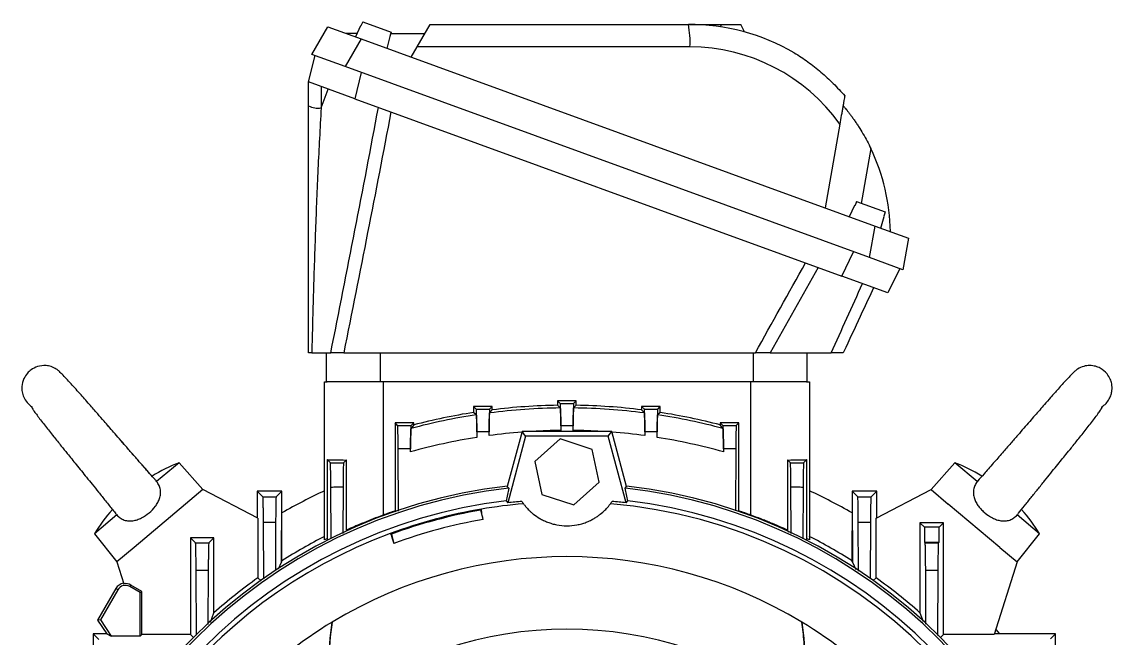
# Model space of a CAD drawing. Extents: x 49 to 1791, y 27 to 1041.
# Drawn here: x 627.1 to 869.8, y 573.8 to 710.9 of the extents above; entities that cross this region are included whole.
import ezdxf

# ---------------------------------------------------------------- set-up
doc = ezdxf.new("R2010")
doc.units = 0
doc.layers.get('0').update_dxf_attribs({"linetype": 'CONTINUOUS'})

msp = doc.modelspace()

# ---------------------------------------------------------------- linework, layer by layer
at = {"color": 7, "linetype": 'CONTINUOUS'}
for p, q in [((691.67, 703.67), (695.22, 709.83)), ((695.22, 709.83), (702.62, 707.13)), ((702.49, 710.06), (701.34, 707.6)), ((702.49, 710.06), (702.55, 710.03)), ((702.97, 710.94), (709.29, 708.64)), ((715.11, 705.35), (718.01, 710.37)), ((718.01, 710.37), (775.46, 710.37)), ((775.46, 710.37), (776.72, 710.37)), ((776.73, 710.35), (776.72, 710.37)), ((776.72, 710.37), (782.87, 710.37)), ((782.62, 709.82), (782.87, 710.37)), ((782.87, 710.37), (787.16, 710.37)), ((787.95, 708.68), (787.16, 710.37)), ((702.62, 707.13), (699.07, 700.98)), ((701.7, 708.37), (699.23, 708.37)), ((702.62, 707.13), (817.06, 665.48)), ((708.39, 705.03), (709.09, 707.65)), ((709.04, 707.67), (709.09, 707.65)), ((709.26, 708.37), (716.86, 708.37)), ((713.79, 703.07), (715.11, 705.35)), ((775.81, 705.35), (715.11, 705.35)), ((690.91, 697.56), (692.37, 703.42)), ((699.07, 700.98), (691.67, 703.67)), ((815.82, 658.48), (699.07, 700.98)), ((702.65, 699.67), (701.19, 693.82)), ((701.19, 693.82), (690.91, 697.56)), ((690.91, 692.26), (690.91, 697.56)), ((693.73, 696.53), (693.73, 691.77)), ((693.73, 691.77), (695.27, 695.98)), ((690.91, 637.3), (690.91, 692.26)), ((701.19, 693.82), (809.59, 654.36)), ((809.17, 688.19), (805.88, 669.55)), ((812.43, 670.04), (811.29, 667.58)), ((812.43, 670.04), (812.49, 670.02)), ((812.92, 670.93), (819.24, 668.63)), ((818.34, 665.02), (819.04, 667.64)), ((818.98, 667.66), (819.04, 667.64)), ((815.82, 658.48), (817.06, 665.48)), ((817.06, 665.48), (824.46, 662.79)), ((824.46, 662.79), (823.22, 655.79)), ((809.59, 654.36), (812.24, 659.79)), ((823.22, 655.79), (815.82, 658.48)), ((822.52, 656.05), (819.87, 650.62)), ((819.87, 650.62), (809.59, 654.36)), ((691.63, 637.3), (695.86, 637.3)), ((694.94, 630.8), (694.94, 637.3)), ((698.73, 637.3), (790.41, 637.3)), ((706.94, 630.8), (706.94, 637.3)), ((789.94, 630.8), (789.94, 637.3)), ((793.7, 637.3), (807.26, 637.3)), ((801.94, 630.8), (801.94, 637.3)), ((694.49, 595.69), (694.49, 630.8)), ((694.49, 630.8), (695.09, 630.8)), ((706.94, 630.8), (695.09, 630.8)), ((789.94, 630.8), (706.94, 630.8)), ((707.49, 630.8), (707.49, 601.17)), ((789.39, 601.17), (789.39, 630.8)), ((801.79, 630.8), (789.94, 630.8)), ((801.79, 630.8), (802.39, 630.8)), ((802.39, 630.8), (802.39, 595.69)), ((746.36, 626.6), (746.36, 625.61)), ((746.96, 626.01), (746.36, 626.6)), ((750.52, 626.6), (746.36, 626.6)), ((749.92, 626.01), (750.52, 626.6)), ((750.52, 625.61), (750.52, 626.6)), ((727.66, 625.34), (727.66, 624.01)), ((728.25, 624.75), (727.66, 625.34)), ((731.82, 625.34), (727.66, 625.34)), ((728.26, 623.5), (727.66, 624.01)), ((731.22, 624.75), (731.82, 625.34)), ((731.82, 624.6), (731.22, 623.92)), ((731.82, 624.6), (731.82, 625.34)), ((746.96, 625.02), (746.36, 625.61)), ((750.52, 625.61), (749.92, 625.02)), ((765.06, 625.34), (765.06, 624.6)), ((765.66, 624.75), (765.06, 625.34)), ((769.22, 625.34), (765.06, 625.34)), ((765.66, 623.92), (765.06, 624.6)), ((769.22, 624.01), (768.62, 623.5)), ((768.63, 624.75), (769.22, 625.34)), ((769.22, 624.01), (769.22, 625.34)), ((867.52, 625.17), (867.45, 625.22)), ((710.16, 621.74), (710.16, 602.12)), ((710.75, 621.15), (710.16, 621.74)), ((714.32, 621.74), (710.16, 621.74)), ((713.73, 621.15), (714.32, 621.74)), ((714.32, 621.23), (714.32, 621.74)), ((782.56, 621.74), (782.56, 621.23)), ((783.15, 621.15), (782.56, 621.74)), ((786.72, 621.74), (782.56, 621.74)), ((786.13, 621.15), (786.72, 621.74)), ((786.72, 602.12), (786.72, 621.74)), ((714.32, 621.23), (713.72, 620.46)), ((728.36, 619.69), (728.37, 618.46)), ((731.11, 618.86), (731.11, 619.7)), ((738.44, 619.8), (735.16, 607.55)), ((739.24, 618.75), (738.44, 619.8)), ((758.44, 619.8), (738.44, 619.8)), ((747.07, 621.01), (747.07, 620.02)), ((749.81, 620.02), (749.81, 621.01)), ((757.64, 618.75), (758.44, 619.8)), ((761.72, 607.55), (758.44, 619.8)), ((765.77, 619.7), (765.77, 618.86)), ((768.51, 618.46), (768.52, 619.69)), ((783.16, 620.46), (782.56, 621.23)), ((739.24, 618.75), (735.27, 603.91)), ((757.64, 618.75), (739.24, 618.75)), ((746.89, 618.14), (741.31, 613.13)), ((754.02, 615.81), (746.89, 618.14)), ((761.61, 603.91), (757.64, 618.75)), ((710.96, 602.09), (710.86, 615.94)), ((713.61, 615.24), (713.61, 615.96)), ((755.57, 608.47), (754.02, 615.81)), ((783.27, 615.96), (783.27, 615.24)), ((786.02, 615.94), (785.92, 602.1)), ((662.08, 612.84), (657.1, 608.66)), ((667.38, 606.85), (662.08, 612.84)), ((695.04, 613.52), (695.04, 595.89)), ((695.77, 612.8), (695.04, 613.52)), ((698.7, 612.79), (699.35, 613.44)), ((699.35, 597.85), (699.35, 613.44)), ((741.31, 613.13), (742.86, 605.78)), ((797.53, 613.44), (797.53, 597.85)), ((798.18, 612.79), (797.53, 613.44)), ((801.11, 612.8), (801.84, 613.52)), ((801.84, 595.89), (801.84, 613.52)), ((834.8, 612.84), (829.5, 606.85)), ((839.78, 608.66), (834.8, 612.84)), ((657.1, 608.66), (656.94, 608.75)), ((667.38, 606.85), (663.55, 603.63)), ((679.62, 600.47), (667.38, 606.85)), ((695.96, 595.94), (695.88, 607.35)), ((698.59, 607.38), (698.52, 597.1)), ((735.16, 607.55), (735.49, 607.16)), ((749.99, 603.45), (755.57, 608.47)), ((761.39, 607.16), (761.72, 607.55)), ((798.36, 597.09), (798.29, 607.38)), ((801, 607.35), (800.92, 595.87)), ((817.26, 600.47), (829.5, 606.85)), ((829.5, 606.85), (833.33, 603.63)), ((839.94, 608.74), (839.78, 608.66)), ((679.49, 606.53), (679.49, 600.54)), ((680.76, 605.26), (679.49, 606.53)), ((684.99, 606.53), (679.49, 606.53)), ((683.71, 605.25), (684.99, 606.53)), ((684.99, 597.68), (684.99, 606.53)), ((742.86, 605.78), (749.99, 603.45)), ((811.89, 606.53), (811.89, 597.68)), ((813.17, 605.25), (811.89, 606.53)), ((817.39, 606.53), (811.89, 606.53)), ((816.12, 605.26), (817.39, 606.53)), ((817.39, 600.54), (817.39, 606.53)), ((663.55, 603.63), (657.81, 598.81)), ((710.16, 602.12), (710.37, 601.9)), ((729.23, 602.27), (729.38, 602.51)), ((729.78, 600.19), (729.23, 602.27)), ((734.88, 604.35), (735.27, 603.91)), ((761.61, 603.91), (762, 604.35)), ((844.82, 593.99), (833.33, 603.63)), ((648.23, 601.22), (643.25, 597.04)), ((648.04, 601.43), (648.12, 601.33)), ((648.19, 601.37), (648.23, 601.22)), ((679.62, 600.47), (679.62, 587.2)), ((683.59, 599.54), (683.52, 588.83)), ((813.36, 588.71), (813.29, 599.54)), ((817.26, 587.2), (817.26, 600.47)), ((853.63, 597.04), (848.65, 601.22)), ((657.81, 598.81), (652.06, 593.99)), ((680.96, 586.98), (680.88, 599.5)), ((684.86, 590.73), (684.86, 597.75)), ((684.99, 597.68), (684.86, 597.75)), ((684.99, 590.82), (684.99, 597.68)), ((797.53, 597.85), (797.77, 597.38)), ((811.89, 597.68), (812.02, 597.75)), ((811.89, 590.82), (811.89, 597.68)), ((812.02, 597.75), (812.02, 590.73)), ((816, 599.5), (815.92, 587.11)), ((827.02, 599.45), (827.02, 579.42)), ((828.02, 598.46), (827.02, 599.45)), ((832.26, 599.45), (827.02, 599.45)), ((828.02, 598.46), (828.02, 595.16)), ((831.26, 598.46), (828.02, 598.46)), ((831.26, 598.46), (832.26, 599.45)), ((831.26, 595.16), (831.26, 598.46)), ((832.26, 574.62), (832.26, 599.45)), ((643.25, 597.04), (648.23, 590.78)), ((664.62, 596.15), (664.62, 574.62)), ((665.75, 595.02), (664.62, 596.15)), ((669.86, 596.15), (664.62, 596.15)), ((668.71, 595), (669.86, 596.15)), ((669.86, 579.42), (669.86, 596.15)), ((695.04, 595.89), (695.3, 595.64)), ((709.35, 596.94), (709.09, 597.07)), ((709.35, 596.94), (709.9, 594.86)), ((801.52, 595.58), (801.84, 595.89)), ((828.17, 595), (828.02, 595.16)), ((828.02, 595.16), (831.26, 595.16)), ((831.13, 595.02), (831.26, 595.16)), ((848.65, 590.78), (853.63, 597.04)), ((652.06, 593.99), (648.23, 590.78)), ((844.82, 593.99), (848.65, 590.78)), ((648.23, 590.78), (649.77, 585.9)), ((684.19, 589.23), (684.86, 590.73)), ((812.02, 590.73), (812.75, 589.08)), ((848.65, 590.78), (843.55, 574.62)), ((665.96, 574.44), (665.88, 588.83)), ((668.58, 588.87), (668.52, 576.83)), ((828.36, 576.89), (828.3, 588.87)), ((831, 588.83), (830.92, 574.39)), ((651.15, 585.28), (651.34, 585.62)), ((653.43, 583.96), (651.15, 585.28)), ((653.82, 584.19), (651.34, 585.62)), ((679.62, 587.2), (680.36, 586.52)), ((816.6, 586.59), (817.26, 587.2)), ((647.99, 584.82), (643.96, 577.83)), ((648.45, 584.56), (644.57, 577.85)), ((648.45, 584.56), (647.99, 584.82)), ((653.43, 583.96), (653.82, 584.19)), ((653.43, 574.22), (653.43, 583.96)), ((653.82, 574.62), (653.82, 584.19)), ((644.57, 577.85), (643.96, 577.83)), ((643.96, 577.83), (646.03, 574.75)), ((644.57, 577.85), (647.01, 574.22)), ((669.11, 577.39), (669.86, 579.42)), ((827.02, 579.42), (827.72, 577.52)), ((843.9, 575.7), (844.73, 574.75)), ((646.03, 574.75), (642.96, 574.75)), ((644.22, 573.48), (642.96, 574.75)), ((642.96, 574.75), (642.96, 569.25)), ((646.03, 574.75), (647.01, 574.22)), ((653.43, 574.22), (647.01, 574.22)), ((653.43, 574.22), (653.82, 574.62)), ((664.62, 574.62), (653.82, 574.62)), ((665.28, 573.96), (664.62, 574.62)), ((831.6, 573.96), (832.26, 574.62)), ((843.55, 574.62), (832.26, 574.62)), ((857.22, 574.75), (843.6, 574.75)), ((856.1, 573.62), (857.22, 574.75)), ((857.22, 569.25), (857.22, 574.75))]:
    msp.add_line(p, q, dxfattribs=at)
at = {"color": 8, "linetype": 'CONTINUOUS'}
msp.add_line((816.09, 682.72), (813.94, 670.55), dxfattribs=at)
at = {"color": 7, "linetype": 'CONTINUOUS', "flags": 128}
for points in [[(702.97, 710.94), (702.76, 710.5), (702.55, 710.03)], [(709.29, 708.64), (709.17, 708.17), (709.04, 707.67)], [(812.92, 670.93), (812.71, 670.48), (812.49, 670.02)], [(819.24, 668.63), (819.11, 668.15), (818.98, 667.66)]]:
    msp.add_lwpolyline(points, dxfattribs=at)
at = {"color": 7, "linetype": 'CONTINUOUS'}
for centre, radius, start, end in [((755.99, 706.46), 19.86, 356.7774, 11.3418), ((775.46, 663.37), 47, 59.9219, 90), ((775.81, 664.35), 41, 35.5539, 90), ((693.08, 696.37), 4.65, 242.2103, 278.1064), ((775.46, 663.37), 45, 1.1198, 25.4688), ((748.44, 490.8), 134.83, 98.8642, 104.6609), ((748.44, 490.8), 134.23, 90.6307, 97.3719), ((748.44, 490.8), 134.83, 90.8822, 97.0827), ((748.44, 490.8), 134.23, 82.6281, 89.3693), ((748.44, 490.8), 134.83, 82.9173, 89.1178), ((748.44, 490.8), 134.83, 75.3391, 81.1358), ((748.44, 490.8), 134.23, 98.6456, 104.992), ((748.44, 490.8), 134.23, 75.008, 81.3544), ((748.44, 490.8), 129.23, 98.9327, 105.6378), ((748.44, 490.8), 129.23, 74.3622, 81.0673), ((676.3, 576.78), 38.76, 111.5149, 121.44), ((820.58, 576.78), 38.76, 58.5911, 68.4851), ((748.44, 490.8), 117.6, 96.471, 173.529), ((748.44, 490.8), 117.08, 96.3514, 173.6486), ((748.44, 490.8), 117.08, 6.3514, 83.6486), ((748.44, 490.8), 117.6, 6.471, 83.529), ((748.44, 490.8), 127.75, 114.9805, 119.7801), ((748.44, 490.8), 127.75, 60.2199, 65.0195), ((748.44, 490.8), 114.36, 96.8084, 173.1916), ((676.3, 576.78), 38.76, 138.572, 148.4851), ((748.44, 490.8), 117.72, 108.9739, 110.3561), ((748.44, 490.8), 113.32, 99.6836, 110.3164), ((748.44, 490.8), 113.11, 99.7802, 110.2198), ((748.44, 490.8), 113.32, 94.9002, 99.6836), ((748.44, 490.8), 113.87, 95.059, 96.6429), ((748.44, 490.8), 113.32, 4.9002, 85.0998), ((748.44, 490.8), 113.87, 83.3571, 84.941), ((748.44, 490.8), 114.36, 6.8084, 83.1916), ((748.44, 490.8), 117.72, 69.6439, 71.0261), ((820.58, 576.78), 38.76, 31.5149, 41.4237), ((748.44, 490.8), 110.97, 99.6791, 110.3209), ((748.44, 490.8), 113.32, 110.3164, 175.0998), ((748.44, 490.8), 118.62, 117.0528, 122.337), ((748.44, 490.8), 118.62, 57.663, 62.9472), ((748.44, 490.8), 118.45, 122.3905, 122.4655), ((748.44, 490.8), 101.13, 58.8855, 121.1145), ((748.44, 490.8), 118.45, 57.5345, 57.6095), ((650.16, 583.57), 2.5, 99.9102, 150), ((650.16, 583.57), 1.98, 60, 150), ((650.16, 583.57), 2.37, 60, 99.4881), ((748.44, 490.8), 118.45, 125.522, 131.5621), ((748.44, 490.8), 118.45, 48.4379, 54.478), ((748.44, 490.8), 101.13, 121.1145, 148.8855), ((748.44, 490.8), 85, 52.456, 127.544), ((748.44, 490.8), 101.13, 31.1145, 58.8855)]:
    msp.add_arc(centre, radius, start, end, dxfattribs=at)
at = {"color": 8, "linetype": 'CONTINUOUS'}
for start, end in [(94.4575, 97.7087), (90.6056, 93.4065), (86.5935, 89.3944), (82.2913, 85.5425)]:
    msp.add_arc((748.44, 490.8), 129.23, start, end, dxfattribs=at)
at = {"color": 7, "linetype": 'CONTINUOUS'}
for centre, start_param, end_param in [((707.49, 613.57), 3.434344, 4.036102), ((789.39, 613.57), 5.388676, 5.990434)]:
    msp.add_ellipse(centre, major_axis=(13, 0), ratio=0.013091, start_param=start_param, end_param=end_param, dxfattribs=at)
for points, knots in [([(799.01, 704.04), (800.07, 703.43), (801.09, 702.75), (803.08, 701.32), (804.04, 700.55), (805.91, 698.95), (806.82, 698.1), (808.59, 696.34), (809.45, 695.42), (810.28, 694.48)], [0, 0, 0, 0, 0.25, 0.25, 0.5, 0.5, 0.75, 0.75, 1, 1, 1, 1]), ([(810.28, 694.48), (810.24, 694.22), (810.17, 693.86), (810.05, 693.19), (810.01, 692.95), (809.92, 692.44), (809.87, 692.17), (809.77, 691.61), (809.72, 691.32), (809.62, 690.72), (809.56, 690.42), (809.4, 689.49), (809.29, 688.85), (809.17, 688.19)], [0, 0, 0, 0, 0.25, 0.25, 0.375, 0.375, 0.5, 0.5, 0.625, 0.625, 0.75, 0.75, 1, 1, 1, 1]), ([(693.73, 691.77), (693.46, 687.28), (693.22, 682.75), (692.79, 673.69), (692.61, 669.15), (692.36, 662.31), (692.28, 660.03), (692.13, 655.48), (692.06, 653.2), (691.86, 646.38), (691.74, 641.83), (691.63, 637.3)], [0, 0, 0, 0, 0.25, 0.25, 0.5, 0.5, 0.625, 0.625, 0.75, 0.75, 1, 1, 1, 1]), ([(695.86, 637.3), (697.67, 646.39), (699.47, 655.48), (703.02, 673.68), (704.76, 682.78), (706.46, 691.9)], [0, 0, 0, 0, 0.5, 0.5, 1, 1, 1, 1]), ([(809.9, 692.33), (809.9, 692.33), (809.96, 692.26), (810.15, 692.03), (810.22, 691.94), (810.4, 691.72), (810.51, 691.59), (810.74, 691.31), (810.86, 691.14), (811.13, 690.8), (811.28, 690.61), (811.57, 690.21), (811.73, 690), (812.05, 689.56), (812.21, 689.34), (812.54, 688.87), (812.7, 688.63), (813.03, 688.13), (813.2, 687.88), (813.69, 687.11), (814.02, 686.58), (814.64, 685.51), (814.95, 684.96), (815.53, 683.84), (815.82, 683.28), (816.09, 682.72)], [0, 0, 0, 0, 0.125, 0.125, 0.1875, 0.1875, 0.25, 0.25, 0.3125, 0.3125, 0.375, 0.375, 0.4375, 0.4375, 0.5, 0.5, 0.5625, 0.5625, 0.625, 0.625, 0.75, 0.75, 0.875, 0.875, 1, 1, 1, 1]), ([(709.24, 690.89), (707.56, 681.94), (705.83, 673.01), (702.31, 655.15), (700.52, 646.22), (698.73, 637.3)], [0, 0, 0, 0, 0.5, 0.5, 1, 1, 1, 1]), ([(816.69, 651.78), (815.86, 649.98), (815.02, 648.18), (814.18, 646.38), (812.95, 643.75), (811.72, 641.11), (810.49, 638.47), (810.31, 638.08), (810.12, 637.69), (809.94, 637.3)], [0, 0, 0, 0, 0.0060374, 0.0060374, 0.0060374, 0.01488211, 0.01488211, 0.01488211, 0.01619402, 0.01619402, 0.01619402, 0.01619402]), ([(691.63, 637.3), (691.4, 637.3), (691.22, 637.3), (690.97, 637.3), (690.91, 637.3), (690.91, 637.3)], [0, 0, 0, 0, 0.5, 0.5, 1, 1, 1, 1]), ([(698.73, 637.3), (698.41, 637.3), (698.1, 637.3), (697.64, 637.3), (697.5, 637.3), (697.22, 637.3), (697.08, 637.3), (696.83, 637.3), (696.71, 637.3), (696.49, 637.3), (696.38, 637.3), (696.2, 637.3), (696.12, 637.3), (695.97, 637.3), (695.91, 637.3), (695.86, 637.3)], [0, 0, 0, 0, 0.25, 0.25, 0.375, 0.375, 0.5, 0.5, 0.625, 0.625, 0.75, 0.75, 0.875, 0.875, 1, 1, 1, 1]), ([(793.7, 637.3), (793.66, 637.3), (793.59, 637.3), (793.44, 637.3), (793.35, 637.3), (793.13, 637.3), (793.01, 637.3), (792.75, 637.3), (792.6, 637.3), (792.3, 637.3), (792.14, 637.3), (791.81, 637.3), (791.64, 637.3), (791.13, 637.3), (790.77, 637.3), (790.41, 637.3)], [0, 0, 0, 0, 0.125, 0.125, 0.25, 0.25, 0.375, 0.375, 0.5, 0.5, 0.625, 0.625, 0.75, 0.75, 1, 1, 1, 1]), ([(809.94, 637.3), (809.94, 637.3), (809.92, 637.3), (809.86, 637.3), (809.81, 637.3), (809.67, 637.3), (809.59, 637.3), (809.39, 637.3), (809.28, 637.3), (808.9, 637.3), (808.6, 637.3), (807.96, 637.3), (807.61, 637.3), (807.26, 637.3)], [0, 0, 0, 0, 0.125, 0.125, 0.25, 0.25, 0.375, 0.375, 0.5, 0.5, 0.75, 0.75, 1, 1, 1, 1]), ([(634.76, 633.68), (634.39, 633.88), (633.67, 634.26), (632.22, 634.53), (630.64, 634.35), (629.24, 633.63), (628.23, 632.71), (627.42, 631.46), (627.05, 630.01), (627.12, 628.59), (627.49, 627.36), (628.23, 626.13), (629.02, 625.53), (629.43, 625.22)], [0, 0, 0, 0, 0.080973, 0.154104, 0.278912, 0.378139, 0.450879, 0.540216, 0.658914, 0.730385, 0.811025, 0.90273, 1, 1, 1, 1]), ([(656.99, 608.8), (656.85, 608.96), (656.31, 609.55), (655.11, 610.92), (653.51, 612.75), (651.88, 614.62), (650.32, 616.41), (648.87, 618.07), (647.58, 619.55), (646.44, 620.87), (645.26, 622.23), (643.81, 623.89), (641.96, 626), (640.26, 627.93), (638.83, 629.53), (637.73, 630.75), (636.68, 631.87), (635.81, 632.79), (635.06, 633.49), (634.86, 633.62), (634.76, 633.68)], [0, 0, 0, 0, 0.025987, 0.096924, 0.162695, 0.223311, 0.278328, 0.327424, 0.370557, 0.407696, 0.442154, 0.490777, 0.5562, 0.638928, 0.687053, 0.739805, 0.797373, 0.859708, 0.927334, 1, 1, 1, 1]), ([(862.12, 633.68), (862.02, 633.62), (861.84, 633.5), (861.17, 632.91), (860.45, 632.15), (859.36, 631), (857.95, 629.44), (856.26, 627.53), (854.85, 625.92), (853.68, 624.58), (852.59, 623.33), (850.98, 621.48), (849.16, 619.39), (847.12, 617.05), (845.26, 614.91), (843.22, 612.58), (841.29, 610.37), (840.33, 609.29), (839.88, 608.79)], [0, 0, 0, 0, 0.065084, 0.125423, 0.180502, 0.230993, 0.318186, 0.388065, 0.441366, 0.479843, 0.517409, 0.557724, 0.646458, 0.699599, 0.764006, 0.839619, 0.926321, 1, 1, 1, 1]), ([(867.45, 625.22), (867.8, 625.48), (868.47, 625.98), (869.17, 626.96), (869.59, 627.95), (869.82, 629.09), (869.77, 630.27), (869.38, 631.54), (868.61, 632.82), (867.42, 633.8), (866.06, 634.34), (864.8, 634.51), (863.42, 634.35), (862.56, 633.91), (862.12, 633.68)], [0, 0, 0, 0, 0.082182, 0.15948, 0.227418, 0.286535, 0.381396, 0.450838, 0.539478, 0.664303, 0.737979, 0.817829, 0.904769, 1, 1, 1, 1]), ([(629.36, 625.17), (629.35, 625.16), (629.3, 625.15), (629.48, 624.79), (629.96, 624.1), (630.63, 623.19), (631.43, 622.13), (632.57, 620.68), (634.03, 618.83), (635.71, 616.75), (637.07, 615.06), (638.2, 613.66), (639.63, 611.89), (641.17, 609.99), (642.82, 607.95), (644.26, 606.17), (645.82, 604.22), (647.17, 602.53), (647.81, 601.73), (648.04, 601.43)], [0, 0, 0, 0, 0.015585, 0.081424, 0.143926, 0.20258, 0.257417, 0.30822, 0.397177, 0.468788, 0.522461, 0.56092, 0.600274, 0.688699, 0.738305, 0.797734, 0.868966, 0.951876, 1, 1, 1, 1]), ([(728.36, 619.69), (728.36, 620.45), (728.35, 621.14), (728.34, 622.07), (728.34, 622.37), (728.33, 622.9), (728.32, 623.14), (728.31, 623.58), (728.31, 623.78), (728.3, 624.12), (728.29, 624.27), (728.28, 624.61), (728.26, 624.74), (728.25, 624.75)], [0, 0, 0, 0, 0.25, 0.25, 0.375, 0.375, 0.5, 0.5, 0.625, 0.625, 0.75, 0.75, 1, 1, 1, 1]), ([(728.25, 624.75), (728.9, 624.75), (729.55, 624.75), (730.2, 624.75), (730.54, 624.75), (730.88, 624.75), (731.22, 624.75)], [0, 0, 0, 0, 0.001958323, 0.001958323, 0.001958323, 0.002983273, 0.002983273, 0.002983273, 0.002983273]), ([(731.22, 624.75), (731.21, 624.73), (731.2, 624.61), (731.19, 624.26), (731.18, 624.12), (731.17, 623.77), (731.16, 623.58), (731.15, 623.14), (731.15, 622.9), (731.14, 622.36), (731.14, 622.07), (731.12, 621.15), (731.12, 620.46), (731.11, 619.7)], [0, 0, 0, 0, 0.25, 0.25, 0.375, 0.375, 0.5, 0.5, 0.625, 0.625, 0.75, 0.75, 1, 1, 1, 1]), ([(731.11, 618.86), (731.11, 619.62), (731.12, 620.3), (731.13, 621.23), (731.13, 621.52), (731.14, 622.06), (731.15, 622.3), (731.16, 622.74), (731.16, 622.94), (731.17, 623.28), (731.18, 623.43), (731.19, 623.78), (731.21, 623.9), (731.22, 623.92)], [0, 0, 0, 0, 0.25, 0.25, 0.375, 0.375, 0.5, 0.5, 0.625, 0.625, 0.75, 0.75, 1, 1, 1, 1]), ([(747.07, 621.01), (747.06, 621.76), (747.05, 622.44), (747.04, 623.36), (747.04, 623.65), (747.03, 624.18), (747.02, 624.42), (747.01, 624.85), (747.01, 625.04), (747, 625.38), (746.99, 625.53), (746.98, 625.87), (746.97, 625.99), (746.96, 626.01)], [0, 0, 0, 0, 0.25, 0.25, 0.375, 0.375, 0.5, 0.5, 0.625, 0.625, 0.75, 0.75, 1, 1, 1, 1]), ([(746.96, 626.01), (747.45, 626.01), (747.95, 626.01), (748.44, 626.01), (748.93, 626.01), (749.43, 626.01), (749.92, 626.01)], [0, 0, 0, 0, 0.001484963, 0.001484963, 0.001484963, 0.002969927, 0.002969927, 0.002969927, 0.002969927]), ([(746.96, 625.02), (746.97, 625.01), (746.99, 624.88), (747, 624.54), (747.01, 624.39), (747.02, 624.06), (747.02, 623.86), (747.03, 623.43), (747.04, 623.19), (747.05, 622.66), (747.05, 622.37), (747.06, 621.45), (747.07, 620.77), (747.07, 620.02)], [0, 0, 0, 0, 0.25, 0.25, 0.375, 0.375, 0.5, 0.5, 0.625, 0.625, 0.75, 0.75, 1, 1, 1, 1]), ([(749.92, 626.01), (749.91, 625.99), (749.9, 625.87), (749.89, 625.52), (749.88, 625.38), (749.87, 625.04), (749.87, 624.85), (749.86, 624.42), (749.85, 624.17), (749.84, 623.64), (749.84, 623.36), (749.83, 622.44), (749.82, 621.76), (749.81, 621.01)], [0, 0, 0, 0, 0.25, 0.25, 0.375, 0.375, 0.5, 0.5, 0.625, 0.625, 0.75, 0.75, 1, 1, 1, 1]), ([(749.81, 620.02), (749.81, 620.77), (749.82, 621.45), (749.83, 622.37), (749.83, 622.66), (749.84, 623.19), (749.85, 623.43), (749.86, 623.86), (749.86, 624.06), (749.87, 624.4), (749.88, 624.54), (749.89, 624.88), (749.91, 625.01), (749.92, 625.02)], [0, 0, 0, 0, 0.25, 0.25, 0.375, 0.375, 0.5, 0.5, 0.625, 0.625, 0.75, 0.75, 1, 1, 1, 1]), ([(765.77, 619.7), (765.76, 620.46), (765.76, 621.15), (765.74, 622.08), (765.74, 622.37), (765.73, 622.9), (765.73, 623.14), (765.72, 623.58), (765.71, 623.78), (765.7, 624.12), (765.69, 624.26), (765.68, 624.61), (765.67, 624.73), (765.66, 624.75)], [0, 0, 0, 0, 0.25, 0.25, 0.375, 0.375, 0.5, 0.5, 0.625, 0.625, 0.75, 0.75, 1, 1, 1, 1]), ([(765.66, 624.75), (766, 624.75), (766.34, 624.75), (766.68, 624.75), (767.33, 624.75), (767.98, 624.75), (768.63, 624.75)], [0, 0, 0, 0, 0.001024958, 0.001024958, 0.001024958, 0.002983294, 0.002983294, 0.002983294, 0.002983294]), ([(765.66, 623.92), (765.67, 623.9), (765.69, 623.78), (765.7, 623.42), (765.71, 623.28), (765.72, 622.93), (765.72, 622.74), (765.73, 622.3), (765.74, 622.05), (765.75, 621.52), (765.75, 621.22), (765.76, 620.3), (765.77, 619.62), (765.77, 618.86)], [0, 0, 0, 0, 0.25, 0.25, 0.375, 0.375, 0.5, 0.5, 0.625, 0.625, 0.75, 0.75, 1, 1, 1, 1]), ([(768.63, 624.75), (768.62, 624.74), (768.6, 624.61), (768.59, 624.26), (768.58, 624.12), (768.57, 623.78), (768.57, 623.58), (768.56, 623.14), (768.55, 622.9), (768.54, 622.36), (768.54, 622.07), (768.53, 621.14), (768.52, 620.45), (768.52, 619.69)], [0, 0, 0, 0, 0.25, 0.25, 0.375, 0.375, 0.5, 0.5, 0.625, 0.625, 0.75, 0.75, 1, 1, 1, 1]), ([(848.79, 601.38), (848.85, 601.45), (849.24, 601.95), (850.23, 603.2), (851.69, 605.01), (853.21, 606.9), (854.7, 608.74), (856.1, 610.47), (857.36, 612.03), (858.49, 613.42), (859.6, 614.8), (860.9, 616.4), (862.54, 618.44), (864.03, 620.31), (865.22, 621.84), (866.09, 622.97), (866.83, 623.97), (867.35, 624.73), (867.58, 625.14), (867.53, 625.16), (867.52, 625.16)], [0, 0, 0, 0, 0.011884, 0.088295, 0.159533, 0.225447, 0.285822, 0.340477, 0.389437, 0.432734, 0.470543, 0.518705, 0.587583, 0.676562, 0.728375, 0.784868, 0.845808, 0.911151, 0.98046, 1, 1, 1, 1]), ([(728.26, 623.5), (728.27, 623.49), (728.29, 623.37), (728.3, 623.02), (728.31, 622.87), (728.32, 622.53), (728.32, 622.33), (728.33, 621.9), (728.34, 621.65), (728.35, 621.12), (728.35, 620.82), (728.36, 619.9), (728.37, 619.22), (728.37, 618.46)], [0, 0, 0, 0, 0.25, 0.25, 0.375, 0.375, 0.5, 0.5, 0.625, 0.625, 0.75, 0.75, 1, 1, 1, 1]), ([(768.51, 618.46), (768.51, 619.22), (768.52, 619.9), (768.53, 620.83), (768.53, 621.12), (768.54, 621.66), (768.55, 621.9), (768.56, 622.34), (768.56, 622.53), (768.57, 622.87), (768.58, 623.02), (768.59, 623.37), (768.61, 623.49), (768.62, 623.5)], [0, 0, 0, 0, 0.25, 0.25, 0.375, 0.375, 0.5, 0.5, 0.625, 0.625, 0.75, 0.75, 1, 1, 1, 1]), ([(656.13, 609.78), (655.78, 610.17), (654.98, 611.07), (653.5, 612.76), (651.88, 614.62), (650.31, 616.42), (648.87, 618.08), (647.58, 619.55), (646.74, 620.52), (646.34, 620.99), (646.29, 621.04)], [0, 0, 0, 0, 0.138622, 0.319372, 0.485009, 0.635092, 0.768963, 0.886562, 0.987867, 1, 1, 1, 1]), ([(710.86, 615.94), (710.86, 616.73), (710.85, 617.44), (710.84, 618.4), (710.83, 618.7), (710.82, 619.25), (710.82, 619.5), (710.81, 619.95), (710.8, 620.15), (710.79, 620.51), (710.79, 620.65), (710.78, 620.89), (710.77, 620.98), (710.76, 621.11), (710.75, 621.15), (710.75, 621.15)], [0, 0, 0, 0, 0.25, 0.25, 0.375, 0.375, 0.5, 0.5, 0.625, 0.625, 0.75, 0.75, 0.875, 0.875, 1, 1, 1, 1]), ([(713.73, 621.15), (713.71, 621.13), (713.7, 621.01), (713.69, 620.65), (713.68, 620.5), (713.67, 620.15), (713.66, 619.95), (713.65, 619.5), (713.65, 619.25), (713.64, 618.7), (713.64, 618.4), (713.62, 617.45), (713.62, 616.74), (713.61, 615.96)], [0, 0, 0, 0, 0.25, 0.25, 0.375, 0.375, 0.5, 0.5, 0.625, 0.625, 0.75, 0.75, 1, 1, 1, 1]), ([(713.61, 615.24), (713.61, 616.01), (713.62, 616.72), (713.63, 617.66), (713.63, 617.97), (713.64, 618.52), (713.65, 618.77), (713.66, 619.23), (713.66, 619.43), (713.67, 619.79), (713.68, 619.94), (713.69, 620.31), (713.71, 620.44), (713.72, 620.46)], [0, 0, 0, 0, 0.25, 0.25, 0.375, 0.375, 0.5, 0.5, 0.625, 0.625, 0.75, 0.75, 1, 1, 1, 1]), ([(731.11, 619.7), (730.57, 619.7), (730.02, 619.7), (729.48, 619.69), (729.1, 619.69), (728.73, 619.69), (728.36, 619.69)], [0, 0, 0, 0, 0.001642097, 0.001642097, 0.001642097, 0.002756049, 0.002756049, 0.002756049, 0.002756049]), ([(749.81, 621.01), (749.36, 621.01), (748.9, 621.01), (748.44, 621.01), (747.98, 621.01), (747.52, 621.01), (747.07, 621.01)], [0, 0, 0, 0, 0.001373291, 0.001373291, 0.001373291, 0.002746582, 0.002746582, 0.002746582, 0.002746582]), ([(768.52, 619.69), (768.15, 619.69), (767.78, 619.69), (767.4, 619.69), (766.86, 619.7), (766.31, 619.7), (765.77, 619.7)], [0, 0, 0, 0, 0.001113955, 0.001113955, 0.001113955, 0.002756058, 0.002756058, 0.002756058, 0.002756058]), ([(783.27, 615.96), (783.26, 616.74), (783.26, 617.45), (783.24, 618.4), (783.24, 618.7), (783.23, 619.25), (783.23, 619.5), (783.22, 619.95), (783.21, 620.15), (783.2, 620.5), (783.19, 620.65), (783.18, 620.89), (783.18, 620.98), (783.17, 621.1), (783.16, 621.14), (783.15, 621.15)], [0, 0, 0, 0, 0.25, 0.25, 0.375, 0.375, 0.5, 0.5, 0.625, 0.625, 0.75, 0.75, 0.875, 0.875, 1, 1, 1, 1]), ([(783.16, 620.46), (783.17, 620.44), (783.19, 620.31), (783.2, 619.94), (783.21, 619.79), (783.22, 619.43), (783.23, 619.02), (783.24, 618.52), (783.25, 617.96), (783.25, 617.67), (783.26, 617.04), (783.26, 616.7), (783.27, 616), (783.27, 615.63), (783.27, 615.24)], [0, 0, 0, 0, 0.25, 0.25, 0.375, 0.375, 0.5, 0.625, 0.625, 0.75, 0.75, 0.875, 0.875, 1, 1, 1, 1]), ([(786.13, 621.15), (786.12, 621.14), (786.11, 621.01), (786.09, 620.65), (786.09, 620.5), (786.08, 620.15), (786.07, 619.95), (786.06, 619.5), (786.06, 619.25), (786.05, 618.69), (786.04, 618.39), (786.03, 617.44), (786.02, 616.73), (786.02, 615.94)], [0, 0, 0, 0, 0.25, 0.25, 0.375, 0.375, 0.5, 0.5, 0.625, 0.625, 0.75, 0.75, 1, 1, 1, 1]), ([(713.61, 615.96), (712.99, 615.96), (712.36, 615.95), (711.74, 615.95), (711.45, 615.94), (711.15, 615.94), (710.86, 615.94)], [0, 0, 0, 0, 0.001896294, 0.001896294, 0.001896294, 0.002780964, 0.002780964, 0.002780964, 0.002780964]), ([(786.02, 615.94), (785.73, 615.94), (785.43, 615.94), (785.14, 615.95), (784.52, 615.95), (783.89, 615.96), (783.27, 615.96)], [0, 0, 0, 0, 0.000884675, 0.000884675, 0.000884675, 0.002780978, 0.002780978, 0.002780978, 0.002780978]), ([(695.88, 607.35), (695.88, 608.18), (695.87, 608.92), (695.86, 609.92), (695.85, 610.24), (695.85, 610.81), (695.84, 611.08), (695.83, 611.55), (695.82, 611.76), (695.81, 612.12), (695.81, 612.28), (695.8, 612.53), (695.79, 612.62), (695.78, 612.76), (695.77, 612.79), (695.77, 612.8)], [0, 0, 0, 0, 0.25, 0.25, 0.375, 0.375, 0.5, 0.5, 0.625, 0.625, 0.75, 0.75, 0.875, 0.875, 1, 1, 1, 1]), ([(698.7, 612.79), (698.69, 612.78), (698.68, 612.65), (698.66, 612.27), (698.66, 612.12), (698.65, 611.75), (698.64, 611.55), (698.63, 611.08), (698.63, 610.82), (698.62, 610.24), (698.61, 609.93), (698.6, 609.27), (698.6, 608.92), (698.59, 608.18), (698.59, 607.79), (698.59, 607.38)], [0, 0, 0, 0, 0.25, 0.25, 0.375, 0.375, 0.5, 0.5, 0.625, 0.625, 0.75, 0.75, 0.875, 0.875, 1, 1, 1, 1]), ([(798.29, 607.38), (798.29, 608.2), (798.28, 608.94), (798.27, 609.93), (798.26, 610.24), (798.25, 610.81), (798.25, 611.07), (798.24, 611.54), (798.23, 611.75), (798.22, 612.12), (798.22, 612.27), (798.21, 612.52), (798.2, 612.61), (798.19, 612.75), (798.18, 612.78), (798.18, 612.79)], [0, 0, 0, 0, 0.25, 0.25, 0.375, 0.375, 0.5, 0.5, 0.625, 0.625, 0.75, 0.75, 0.875, 0.875, 1, 1, 1, 1]), ([(801.11, 612.8), (801.1, 612.79), (801.09, 612.65), (801.07, 612.28), (801.07, 612.12), (801.06, 611.76), (801.05, 611.55), (801.04, 611.08), (801.03, 610.82), (801.03, 610.24), (801.02, 609.93), (801.01, 609.26), (801.01, 608.91), (801, 608.16), (801, 607.76), (801, 607.35)], [0, 0, 0, 0, 0.25, 0.25, 0.375, 0.375, 0.5, 0.5, 0.625, 0.625, 0.75, 0.75, 0.875, 0.875, 1, 1, 1, 1]), ([(648.23, 601.22), (648.46, 600.96), (648.71, 600.73), (649.13, 600.44), (649.28, 600.35), (649.57, 600.2), (649.73, 600.14), (650.19, 599.97), (650.52, 599.91), (651.17, 599.86), (651.5, 599.87), (652.15, 599.97), (652.47, 600.05), (653.1, 600.26), (653.41, 600.39), (654.32, 600.85), (654.88, 601.23), (655.94, 602.11), (656.41, 602.6), (657.01, 603.41), (657.2, 603.69), (657.51, 604.28), (657.65, 604.58), (657.8, 605.05), (657.85, 605.21), (657.92, 605.53), (657.94, 605.69), (657.98, 606.01), (657.98, 606.17), (657.97, 606.5), (657.96, 606.67), (657.88, 607.16), (657.78, 607.48), (657.49, 608.1), (657.31, 608.39), (657.1, 608.66)], [0, 0, 0, 0, 0.0625, 0.0625, 0.09375, 0.09375, 0.125, 0.125, 0.1875, 0.1875, 0.25, 0.25, 0.3125, 0.3125, 0.375, 0.375, 0.5, 0.5, 0.625, 0.625, 0.6875, 0.6875, 0.75, 0.75, 0.78125, 0.78125, 0.8125, 0.8125, 0.84375, 0.84375, 0.875, 0.875, 0.9375, 0.9375, 1, 1, 1, 1]), ([(698.59, 607.38), (697.9, 607.37), (697.22, 607.37), (696.53, 607.36), (696.32, 607.36), (696.1, 607.35), (695.88, 607.35)], [0, 0, 0, 0, 0.002106027, 0.002106027, 0.002106027, 0.002771251, 0.002771251, 0.002771251, 0.002771251]), ([(801, 607.35), (800.78, 607.35), (800.56, 607.36), (800.35, 607.36), (799.66, 607.37), (798.98, 607.37), (798.29, 607.38)], [0, 0, 0, 0, 0.000665229, 0.000665229, 0.000665229, 0.002771269, 0.002771269, 0.002771269, 0.002771269]), ([(839.78, 608.66), (839.57, 608.39), (839.39, 608.1), (839.18, 607.64), (839.11, 607.48), (839.01, 607.16), (838.98, 607), (838.89, 606.51), (838.89, 606.18), (838.95, 605.53), (839.02, 605.2), (839.23, 604.58), (839.37, 604.28), (839.68, 603.7), (839.86, 603.41), (840.27, 602.87), (840.49, 602.61), (840.96, 602.12), (841.21, 601.88), (842, 601.23), (842.56, 600.85), (843.47, 600.39), (843.78, 600.26), (844.4, 600.05), (844.72, 599.97), (845.38, 599.87), (845.7, 599.86), (846.36, 599.91), (846.68, 599.97), (847.15, 600.13), (847.3, 600.2), (847.6, 600.35), (847.75, 600.44), (848.16, 600.73), (848.42, 600.96), (848.65, 601.22)], [0, 0, 0, 0, 0.0625, 0.0625, 0.09375, 0.09375, 0.125, 0.125, 0.1875, 0.1875, 0.25, 0.25, 0.3125, 0.3125, 0.375, 0.375, 0.4375, 0.4375, 0.5, 0.5, 0.625, 0.625, 0.6875, 0.6875, 0.75, 0.75, 0.8125, 0.8125, 0.875, 0.875, 0.90625, 0.90625, 0.9375, 0.9375, 1, 1, 1, 1]), ([(680.88, 599.5), (680.88, 600.37), (680.87, 601.16), (680.86, 602.23), (680.85, 602.56), (680.84, 603.17), (680.84, 603.44), (680.83, 603.94), (680.82, 604.17), (680.81, 604.55), (680.8, 604.71), (680.79, 604.98), (680.79, 605.08), (680.77, 605.22), (680.77, 605.26), (680.76, 605.26)], [0, 0, 0, 0, 0.25, 0.25, 0.375, 0.375, 0.5, 0.5, 0.625, 0.625, 0.75, 0.75, 0.875, 0.875, 1, 1, 1, 1]), ([(683.71, 605.25), (683.69, 605.24), (683.68, 605.1), (683.66, 604.71), (683.66, 604.54), (683.65, 604.16), (683.64, 603.94), (683.63, 603.45), (683.63, 603.17), (683.62, 602.56), (683.61, 602.24), (683.6, 601.54), (683.6, 601.17), (683.59, 600.38), (683.59, 599.97), (683.59, 599.54)], [0, 0, 0, 0, 0.25, 0.25, 0.375, 0.375, 0.5, 0.5, 0.625, 0.625, 0.75, 0.75, 0.875, 0.875, 1, 1, 1, 1]), ([(813.29, 599.54), (813.29, 600.4), (813.28, 601.18), (813.27, 602.23), (813.26, 602.56), (813.25, 603.17), (813.25, 603.44), (813.24, 603.81), (813.24, 603.93), (813.23, 604.15), (813.23, 604.26), (813.22, 604.54), (813.22, 604.7), (813.2, 604.97), (813.2, 605.07), (813.19, 605.21), (813.18, 605.24), (813.17, 605.25)], [0, 0, 0, 0, 0.25, 0.25, 0.375, 0.375, 0.5, 0.5, 0.5625, 0.5625, 0.625, 0.625, 0.75, 0.75, 0.875, 0.875, 1, 1, 1, 1]), ([(816.12, 605.26), (816.11, 605.25), (816.09, 605.11), (816.08, 604.72), (816.07, 604.55), (816.06, 604.17), (816.05, 603.95), (816.04, 603.45), (816.04, 603.17), (816.03, 602.56), (816.02, 602.23), (816.01, 601.52), (816.01, 601.15), (816, 600.36), (816, 599.94), (816, 599.5)], [0, 0, 0, 0, 0.25, 0.25, 0.375, 0.375, 0.5, 0.5, 0.625, 0.625, 0.75, 0.75, 0.875, 0.875, 1, 1, 1, 1]), ([(729.78, 600.19), (729.63, 600.87), (729.52, 601.41), (729.42, 601.99), (729.4, 602.15), (729.37, 602.39), (729.37, 602.47), (729.38, 602.51)], [0, 0, 0, 0, 0.5, 0.5, 0.75, 0.75, 1, 1, 1, 1]), ([(738.76, 603.71), (738.79, 603.67), (738.85, 603.59), (739.04, 603.34), (739.17, 603.18), (739.43, 602.87), (739.53, 602.75), (739.76, 602.52), (739.88, 602.39), (740.15, 602.12), (740.3, 601.98), (740.63, 601.68), (740.81, 601.53), (741.4, 601.06), (741.86, 600.75), (742.64, 600.29), (742.92, 600.14), (743.5, 599.86), (743.81, 599.72), (744.44, 599.48), (744.77, 599.37), (745.46, 599.17), (745.82, 599.08), (746.91, 598.87), (747.65, 598.8), (749.18, 598.8), (749.92, 598.87), (751.01, 599.07), (751.37, 599.16), (752.06, 599.35), (752.4, 599.46), (753.04, 599.71), (753.35, 599.84), (753.94, 600.13), (754.22, 600.28), (754.74, 600.58), (754.98, 600.74), (755.44, 601.05), (755.66, 601.21), (756.25, 601.68), (756.58, 601.97), (757, 602.38), (757.12, 602.51), (757.34, 602.75), (757.44, 602.86), (757.71, 603.17), (757.84, 603.33), (758.03, 603.59), (758.09, 603.67), (758.12, 603.71)], [0, 0, 0, 0, 0.0625, 0.0625, 0.125, 0.125, 0.15625, 0.15625, 0.1875, 0.1875, 0.21875, 0.21875, 0.25, 0.25, 0.3125, 0.3125, 0.34375, 0.34375, 0.375, 0.375, 0.40625, 0.40625, 0.4375, 0.4375, 0.5, 0.5, 0.5625, 0.5625, 0.59375, 0.59375, 0.625, 0.625, 0.65625, 0.65625, 0.6875, 0.6875, 0.71875, 0.71875, 0.75, 0.75, 0.8125, 0.8125, 0.84375, 0.84375, 0.875, 0.875, 0.9375, 0.9375, 1, 1, 1, 1]), ([(683.59, 599.54), (682.85, 599.53), (682.11, 599.52), (681.37, 599.5), (681.2, 599.5), (681.04, 599.5), (680.88, 599.5)], [0, 0, 0, 0, 0.002313669, 0.002313669, 0.002313669, 0.002816675, 0.002816675, 0.002816675, 0.002816675]), ([(707.49, 601.17), (706.75, 600.89), (706.02, 600.62), (704.59, 600.06), (703.88, 599.77), (702.85, 599.35), (702.5, 599.21), (701.83, 598.93), (701.51, 598.79), (700.55, 598.38), (699.94, 598.11), (699.35, 597.85)], [0, 0, 0, 0, 0.25, 0.25, 0.5, 0.5, 0.625, 0.625, 0.75, 0.75, 1, 1, 1, 1]), ([(797.53, 597.85), (796.94, 598.11), (796.33, 598.38), (795.06, 598.92), (794.39, 599.2), (793.35, 599.63), (793, 599.77), (792.29, 600.05), (791.94, 600.19), (790.86, 600.62), (790.13, 600.89), (789.39, 601.17)], [0, 0, 0, 0, 0.25, 0.25, 0.5, 0.5, 0.625, 0.625, 0.75, 0.75, 1, 1, 1, 1]), ([(816, 599.5), (815.84, 599.5), (815.68, 599.5), (815.51, 599.5), (814.77, 599.52), (814.03, 599.53), (813.29, 599.54)], [0, 0, 0, 0, 0.00050301, 0.00050301, 0.00050301, 0.002816691, 0.002816691, 0.002816691, 0.002816691]), ([(665.88, 588.83), (665.88, 589.77), (665.87, 590.62), (665.86, 591.57), (665.86, 591.76), (665.85, 592.12), (665.85, 592.29), (665.84, 592.78), (665.84, 593.07), (665.82, 593.61), (665.82, 593.85), (665.81, 594.26), (665.8, 594.43), (665.79, 594.71), (665.78, 594.82), (665.77, 594.97), (665.76, 595.01), (665.75, 595.02)], [0, 0, 0, 0, 0.25, 0.25, 0.3125, 0.3125, 0.375, 0.375, 0.5, 0.5, 0.625, 0.625, 0.75, 0.75, 0.875, 0.875, 1, 1, 1, 1]), ([(668.71, 595), (668.7, 594.99), (668.69, 594.84), (668.67, 594.42), (668.66, 594.25), (668.65, 593.84), (668.64, 593.61), (668.63, 593.08), (668.63, 592.78), (668.62, 592.13), (668.61, 591.78), (668.6, 591.03), (668.6, 590.63), (668.59, 589.78), (668.59, 589.33), (668.58, 588.87)], [0, 0, 0, 0, 0.25, 0.25, 0.375, 0.375, 0.5, 0.5, 0.625, 0.625, 0.75, 0.75, 0.875, 0.875, 1, 1, 1, 1]), ([(709.09, 597.07), (709.15, 597.01), (709.24, 596.8), (709.45, 596.24), (709.52, 596.02), (709.7, 595.49), (709.8, 595.2), (709.9, 594.86)], [0, 0, 0, 0, 0.5, 0.5, 0.75, 0.75, 1, 1, 1, 1]), ([(828.3, 588.87), (828.29, 589.8), (828.28, 590.63), (828.27, 591.58), (828.27, 591.77), (828.26, 592.12), (828.26, 592.29), (828.25, 592.77), (828.25, 593.07), (828.24, 593.6), (828.23, 593.84), (828.22, 594.25), (828.21, 594.42), (828.2, 594.7), (828.19, 594.81), (828.18, 594.96), (828.18, 595), (828.17, 595)], [0, 0, 0, 0, 0.25, 0.25, 0.3125, 0.3125, 0.375, 0.375, 0.5, 0.5, 0.625, 0.625, 0.75, 0.75, 0.875, 0.875, 1, 1, 1, 1]), ([(831.13, 595.02), (831.11, 595.01), (831.1, 594.86), (831.08, 594.44), (831.07, 594.26), (831.06, 593.85), (831.06, 593.62), (831.04, 593.08), (831.04, 592.79), (831.03, 592.13), (831.02, 591.77), (831.02, 591.01), (831.01, 590.61), (831, 589.75), (831, 589.3), (831, 588.83)], [0, 0, 0, 0, 0.25, 0.25, 0.375, 0.375, 0.5, 0.5, 0.625, 0.625, 0.75, 0.75, 0.875, 0.875, 1, 1, 1, 1]), ([(668.58, 588.87), (667.8, 588.86), (667.02, 588.84), (666.24, 588.83), (666.12, 588.83), (666, 588.83), (665.88, 588.83)], [0, 0, 0, 0, 0.002495824, 0.002495824, 0.002495824, 0.002874365, 0.002874365, 0.002874365, 0.002874365]), ([(831, 588.83), (830.88, 588.83), (830.76, 588.83), (830.64, 588.83), (829.86, 588.84), (829.08, 588.86), (828.3, 588.87)], [0, 0, 0, 0, 0.000378543, 0.000378543, 0.000378543, 0.002874377, 0.002874377, 0.002874377, 0.002874377]), ([(696.18, 577.38), (695.71, 574.44), (695.48, 571.48), (695.52, 567), (695.6, 565.49), (695.81, 563.23), (695.9, 562.47), (696.11, 560.96), (696.23, 560.2), (696.93, 556.42), (697.74, 553.47), (699.35, 549.14), (699.96, 547.71), (700.96, 545.6), (701.32, 544.9), (702.06, 543.51), (702.44, 542.83), (702.84, 542.16)], [0, 0, 0, 0, 0.25, 0.25, 0.375, 0.375, 0.4375, 0.4375, 0.5, 0.5, 0.75, 0.75, 0.875, 0.875, 0.9375, 0.9375, 1, 1, 1, 1]), ([(696.64, 558.19), (695.99, 561.39), (695.64, 564.58), (695.48, 570.98), (695.69, 574.18), (696.18, 577.38)], [0, 0, 0, 0, 0.5, 0.5, 1, 1, 1, 1]), ([(794.04, 542.16), (795.64, 544.86), (796.97, 547.65), (798.59, 551.99), (799.07, 553.46), (799.69, 555.69), (799.87, 556.44), (800.22, 557.94), (800.37, 558.69), (801.06, 562.44), (801.34, 565.44), (801.38, 569.2), (801.37, 569.95), (801.32, 571.46), (801.28, 572.2), (801.11, 574.44), (800.94, 575.92), (800.7, 577.38)], [0, 0, 0, 0, 0.25, 0.25, 0.375, 0.375, 0.4375, 0.4375, 0.5, 0.5, 0.75, 0.75, 0.8125, 0.8125, 0.875, 0.875, 1, 1, 1, 1]), ([(800.7, 577.38), (801.19, 574.18), (801.4, 570.98), (801.24, 564.58), (800.89, 561.39), (800.24, 558.19)], [0, 0, 0, 0, 0.5, 0.5, 1, 1, 1, 1])]:
    msp.add_open_spline(points, degree=3, knots=knots, dxfattribs=at)
for points in [[(790.41, 637.3), (794.1, 643.98), (797.8, 650.64), (801.54, 657.3)], [(804.33, 656.28), (800.76, 649.96), (797.22, 643.64), (793.7, 637.3)], [(807.26, 637.3), (809.59, 642.42), (811.92, 647.55), (814.23, 652.68)], [(710.75, 621.15), (711.74, 621.15), (712.73, 621.15), (713.73, 621.15)], [(783.15, 621.15), (784.15, 621.15), (785.14, 621.15), (786.13, 621.15)], [(695.77, 612.8), (696.74, 612.79), (697.72, 612.79), (698.7, 612.79)], [(798.18, 612.79), (799.16, 612.79), (800.14, 612.79), (801.11, 612.8)], [(735.49, 607.16), (735.29, 606.22), (735.08, 605.29), (734.88, 604.35)], [(762, 604.35), (761.8, 605.29), (761.59, 606.22), (761.39, 607.16)], [(680.76, 605.26), (681.74, 605.26), (682.72, 605.25), (683.71, 605.25)], [(813.17, 605.25), (814.16, 605.25), (815.14, 605.26), (816.12, 605.26)], [(738.4, 604.23), (738.51, 604.05), (738.63, 603.88), (738.76, 603.71)], [(758.12, 603.71), (758.25, 603.88), (758.37, 604.05), (758.48, 604.23)], [(665.75, 595.02), (666.74, 595.01), (667.72, 595.01), (668.71, 595)], [(695.04, 595.89), (694.68, 595.73), (694.49, 595.66), (694.49, 595.69)], [(802.39, 595.69), (802.39, 595.66), (802.2, 595.73), (801.84, 595.89)], [(828.17, 595), (829.16, 595.01), (830.14, 595.01), (831.13, 595.02)]]:
    msp.add_open_spline(points, degree=3, dxfattribs=at)

doc.saveas('drawing.dxf')
